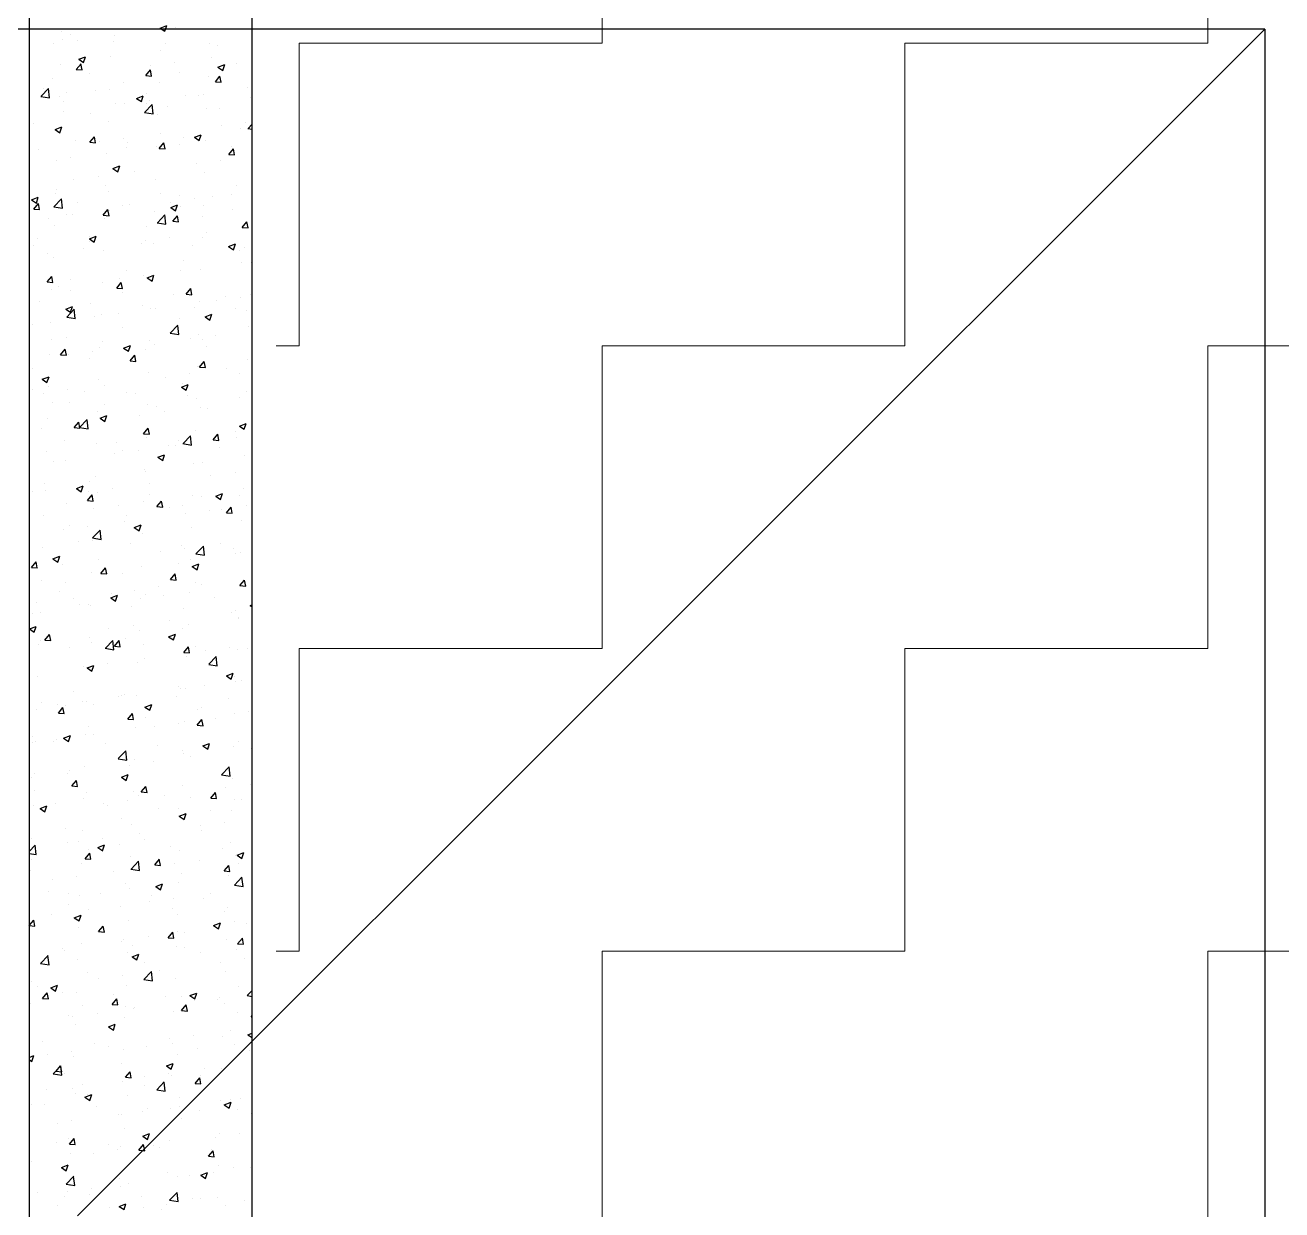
# Model space of a CAD drawing. Header units: millimetres. Extents: x 331487 to 517269, y 198509 to 399936.
# Drawn here: x 442900 to 444197, y 336120 to 337343 of the extents above; entities that cross this region are included whole.
import ezdxf

# ---------------------------------------------------------------- set-up
doc = ezdxf.new("R2010")
doc.units = ezdxf.units.MM
doc.header["$MEASUREMENT"] = 0
doc.layers.add('9th_Column', color=2, linetype='Continuous', lineweight=25)
doc.layers.add('9th_Hatch-4', color=252, linetype='Continuous', lineweight=5)
doc.layers.add('COLUMN', color=6, linetype='Continuous')
doc.layers.add('FOOTING', color=5, linetype='Continuous')

msp = doc.modelspace()

# ---------------------------------------------------------------- linework, layer by layer
at = {"layer": '9th_Column'}
for p, q in [((442904.3, 338438.5), (442904.3, 332578.5)), ((443134.3, 332808.5), (443134.3, 338208.5))]:
    msp.add_line(p, q, dxfattribs=at)
at = {"layer": '9th_Hatch-4', "linetype": 'Continuous'}
for p, q in [((443495.4, 337324.1), (443495.4, 337636.6)), ((444120.4, 337324.1), (444120.4, 337636.6)), ((443182.9, 337324.1), (443495.4, 337324.1)), ((443182.9, 337011.6), (443182.9, 337324.1)), ((443807.9, 337324.1), (444120.4, 337324.1)), ((443807.9, 337011.6), (443807.9, 337324.1)), ((443159.3, 337011.6), (443182.9, 337011.6)), ((443495.4, 337011.6), (443807.9, 337011.6)), ((443495.4, 336699.1), (443495.4, 337011.6)), ((444120.4, 337011.6), (444432.9, 337011.6)), ((444120.4, 336699.1), (444120.4, 337011.6)), ((443182.9, 336699.1), (443495.4, 336699.1)), ((443182.9, 336386.6), (443182.9, 336699.1)), ((443807.9, 336699.1), (444120.4, 336699.1)), ((443807.9, 336386.6), (443807.9, 336699.1)), ((443159.3, 336386.6), (443182.9, 336386.6)), ((443495.4, 336386.6), (443807.9, 336386.6)), ((443495.4, 336074.1), (443495.4, 336386.6)), ((444120.4, 336386.6), (444432.9, 336386.6)), ((444120.4, 336074.1), (444120.4, 336386.6))]:
    msp.add_line(p, q, dxfattribs=at)
at = {"layer": 'COLUMN', "color": 2, "linetype": 'Continuous'}
for p, q in [((443039.4, 337339.6), (443046.4, 337342.3)), ((443039.4, 337339.6), (443044.4, 337336.3)), ((443044.4, 337336.3), (443046.4, 337342.3)), ((443055.7, 337340.6), (443055.7, 337340.6)), ((442937.5, 337335.6), (442937.5, 337335.6)), ((442938.4, 337328.2), (442938.4, 337328.2)), ((442947.2, 337333), (442947.2, 337333)), ((442954.6, 337327.3), (442954.6, 337327.3)), ((442991.8, 337325.9), (442991.8, 337325.9)), ((442992.5, 337332.3), (442992.5, 337332.3)), ((442929.6, 337324.1), (442929.6, 337324.1)), ((443039.6, 337316.9), (443039.6, 337316.9)), ((443045.2, 337323.7), (443045.2, 337323.7)), ((443090.1, 337323.3), (443090.1, 337323.3)), ((443098.5, 337321.4), (443098.5, 337321.4)), ((442936.3, 337302.3), (442936.3, 337302.3)), ((442952.9, 337296.9), (442957.8, 337302.6)), ((442955.4, 337307.4), (442962.4, 337310.1)), ((442955.4, 337307.4), (442960.4, 337304)), ((442958.9, 337296.4), (442957.7, 337302.6)), ((442960.4, 337304), (442962.4, 337310.1)), ((442988.2, 337309.8), (442988.2, 337309.8)), ((443029.4, 337301.2), (443029.4, 337301.2)), ((443054.4, 337304.5), (443054.4, 337304.5)), ((443092.3, 337309.5), (443092.3, 337309.5)), ((443099.1, 337299.4), (443106.1, 337302.1)), ((443099.1, 337299.4), (443104.1, 337296)), ((443104.1, 337296), (443106.1, 337302.1)), ((443118, 337303.4), (443118, 337303.4)), ((442928.3, 337287.9), (442928.3, 337287.9)), ((442952.9, 337296.9), (442958.9, 337296.4)), ((442966.2, 337292.9), (442966.2, 337292.9)), ((443024.7, 337290.6), (443029.5, 337296.4)), ((443024.7, 337290.6), (443030.6, 337290.1)), ((443030.6, 337290.1), (443029.5, 337296.4)), ((443059.7, 337293.4), (443059.7, 337293.4)), ((443088.9, 337290), (443088.9, 337290)), ((443096.4, 337284.3), (443101.2, 337290.1)), ((443102.4, 337283.8), (443101.2, 337290.1)), ((442916.6, 337269.2), (442924.4, 337277.3)), ((442918.9, 337277.1), (442918.9, 337277.1)), ((442925.4, 337267.7), (442924.3, 337277.2)), ((442943.1, 337273.4), (442943.1, 337273.4)), ((442972.3, 337274.8), (442972.3, 337274.8)), ((442987, 337276.5), (442987, 337276.5)), ((443001.4, 337283.4), (443001.4, 337283.4)), ((443038.4, 337283.6), (443038.4, 337283.6)), ((443096.4, 337284.3), (443102.4, 337283.8)), ((443129.1, 337278.4), (443129.1, 337278.4)), ((442916.5, 337269.1), (442925.4, 337267.7)), ((442935.1, 337269), (442935.1, 337269)), ((442940, 337263.7), (442940, 337263.7)), ((442993.4, 337261.4), (442993.4, 337261.4)), ((443003.1, 337261.8), (443003.1, 337261.8)), ((443015.1, 337267.1), (443022.1, 337269.8)), ((443015.1, 337267.1), (443020.1, 337263.8)), ((443020.1, 337263.8), (443022.1, 337269.8)), ((443023.4, 337252.6), (443031.1, 337260.7)), ((443025.4, 337261.4), (443025.4, 337261.4)), ((443025.7, 337272.6), (443025.7, 337272.6)), ((443028.1, 337265.1), (443028.1, 337265.1)), ((443032.2, 337251.1), (443031.1, 337260.6)), ((443066, 337270), (443066, 337270)), ((443079.1, 337270.3), (443079.1, 337270.3)), ((443083.7, 337271.4), (443083.7, 337271.4)), ((443132.5, 337268.1), (443132.5, 337268.1)), ((442939.9, 337253.5), (442939.9, 337253.5)), ((442967.1, 337251.4), (442967.1, 337251.4)), ((443023.3, 337252.5), (443032.2, 337251.1)), ((443037.1, 337250.3), (443037.1, 337250.3)), ((443046.8, 337259.1), (443046.8, 337259.1)), ((443087.6, 337256.7), (443087.6, 337256.7)), ((443100.2, 337256.9), (443100.2, 337256.9)), ((442908.7, 337241.4), (442908.7, 337241.4)), ((442931.1, 337234.9), (442938.1, 337237.6)), ((442931.1, 337234.9), (442936, 337231.5)), ((442933.9, 337235.8), (442933.9, 337235.8)), ((442936, 337231.5), (442938.1, 337237.6)), ((442985.8, 337243.3), (442985.8, 337243.3)), ((443102.8, 337238.9), (443102.8, 337238.9)), ((443121.9, 337236.4), (443121.9, 337236.4)), ((443127.8, 337242.2), (443127.8, 337242.2)), ((443130, 337236), (443134.3, 337235.3)), ((443130.1, 337236.1), (443134.3, 337240.5)), ((442952.4, 337224), (442952.4, 337224)), ((442966.8, 337221.7), (442971.6, 337227.4)), ((442966.8, 337221.7), (442972.8, 337221.2)), ((442972.8, 337221.1), (442971.6, 337227.4)), ((442976.8, 337222.3), (442976.8, 337222.3)), ((443001.8, 337225.6), (443001.8, 337225.6)), ((443005.8, 337221.8), (443005.8, 337221.8)), ((443038.5, 337215.4), (443043.4, 337221.1)), ((443039.7, 337230.6), (443039.7, 337230.6)), ((443044.5, 337214.9), (443043.4, 337221.1)), ((443063.6, 337226.4), (443063.6, 337226.4)), ((443074.8, 337226.9), (443081.8, 337229.5)), ((443074.8, 337226.9), (443079.8, 337223.5)), ((443079.7, 337223.5), (443081.8, 337229.5)), ((443086.4, 337223.4), (443086.4, 337223.4)), ((442913.6, 337214), (442913.6, 337214)), ((442984.6, 337210), (442984.6, 337210)), ((443005.2, 337216.4), (443005.2, 337216.4)), ((443035.9, 337217), (443035.9, 337217)), ((443038.5, 337215.4), (443044.5, 337214.9)), ((443059.2, 337219.5), (443059.2, 337219.5)), ((443110.3, 337209.1), (443115.1, 337214.9)), ((443110.3, 337209.1), (443116.2, 337208.6)), ((443112.6, 337217.2), (443112.6, 337217.2)), ((443116.2, 337208.6), (443115.1, 337214.9)), ((442932.6, 337202.5), (442932.6, 337202.5)), ((442946.9, 337206.4), (442946.9, 337206.4)), ((442990.8, 337194.6), (442997.8, 337197.3)), ((442995.7, 337191.2), (442997.8, 337197.3)), ((443076.5, 337199.5), (443076.5, 337199.5)), ((443101.5, 337202.8), (443101.5, 337202.8)), ((442950.4, 337182.9), (442950.4, 337182.9)), ((442975.5, 337186.2), (442975.5, 337186.2)), ((442990.8, 337194.6), (442995.7, 337191.2)), ((443013.4, 337191.2), (443013.4, 337191.2)), ((443034.7, 337183.7), (443034.7, 337183.7)), ((443085.2, 337190.1), (443085.2, 337190.1)), ((442931.4, 337169.2), (442931.4, 337169.2)), ((442932.9, 337172.9), (442932.9, 337172.9)), ((442983.4, 337176.7), (442983.4, 337176.7)), ((442986.3, 337170.7), (442986.3, 337170.7)), ((443117.8, 337176.8), (443117.8, 337176.8)), ((442906.7, 337162.4), (442913.7, 337165)), ((442906.7, 337162.4), (442911.7, 337159)), ((442909, 337152.7), (442913.8, 337158.5)), ((442911.7, 337159), (442913.7, 337165)), ((442914.9, 337152.2), (442913.8, 337158.5)), ((442929.9, 337155.2), (442937.7, 337163.3)), ((442938.7, 337153.7), (442937.6, 337163.2)), ((442954, 337159.5), (442954, 337159.5)), ((443001.1, 337156.8), (443001.1, 337156.8)), ((443007.4, 337157.2), (443007.4, 337157.2)), ((443039.7, 337168.4), (443039.7, 337168.4)), ((443050.2, 337160), (443050.2, 337160)), ((443050.4, 337154.3), (443057.4, 337157)), ((443055.4, 337151), (443057.4, 337157)), ((443059.4, 337166.8), (443059.4, 337166.8)), ((443075.2, 337163.3), (443075.2, 337163.3)), ((443084, 337156.8), (443084, 337156.8)), ((443093.1, 337166.1), (443093.1, 337166.1)), ((443113.1, 337168.3), (443113.1, 337168.3)), ((442909, 337152.7), (442914.9, 337152.2)), ((442924.1, 337143.4), (442924.1, 337143.4)), ((442929.8, 337155.1), (442938.7, 337153.7)), ((442942.8, 337146.7), (442942.8, 337146.7)), ((442949.2, 337146.7), (442949.2, 337146.7)), ((442980.7, 337146.5), (442985.5, 337152.2)), ((442980.7, 337146.5), (442986.7, 337145.9)), ((442982.1, 337143.4), (442982.1, 337143.4)), ((442986.7, 337145.9), (442985.5, 337152.2)), ((442987, 337151.7), (442987, 337151.7)), ((443033.5, 337150.4), (443033.5, 337150.4)), ((443036.6, 337138.6), (443044.4, 337146.8)), ((443045.4, 337137.2), (443044.3, 337146.7)), ((443050.4, 337154.3), (443055.4, 337151)), ((443052.4, 337140.2), (443057.2, 337145.9)), ((443058.4, 337139.7), (443057.2, 337145.9)), ((443060.8, 337155), (443060.8, 337155)), ((443083.4, 337144.8), (443083.4, 337144.8)), ((443114.2, 337152.7), (443114.2, 337152.7)), ((442930.2, 337135.9), (442930.2, 337135.9)), ((443025.1, 337134.8), (443025.1, 337134.8)), ((443036.5, 337138.6), (443045.4, 337137.2)), ((443052.4, 337140.2), (443058.4, 337139.7)), ((443124.1, 337133.9), (443129, 337139.7)), ((443124.1, 337133.9), (443130.1, 337133.4)), ((443130.1, 337133.4), (443129, 337139.6)), ((442913, 337122.1), (442913, 337122.1)), ((442966.4, 337122.1), (442973.4, 337124.8)), ((442966.4, 337122.1), (442971.4, 337118.7)), ((442966.4, 337119.8), (442966.4, 337119.8)), ((442966.8, 337124.8), (442966.8, 337124.8)), ((442971.4, 337118.7), (442973.4, 337124.8)), ((443019.8, 337117.6), (443019.8, 337117.6)), ((443023.9, 337120.6), (443023.9, 337120.6)), ((443032.3, 337117.1), (443032.3, 337117.1)), ((443048.9, 337123.9), (443048.9, 337123.9)), ((443082.8, 337123.5), (443082.8, 337123.5)), ((443086.8, 337128.9), (443086.8, 337128.9)), ((442908.4, 337114.8), (442908.4, 337114.8)), ((442922.9, 337107.3), (442922.9, 337107.3)), ((442960.7, 337112.3), (442960.7, 337112.3)), ((442980.9, 337110.1), (442980.9, 337110.1)), ((443073.2, 337115.3), (443073.2, 337115.3)), ((443110.1, 337114.1), (443117.1, 337116.8)), ((443110.1, 337114.1), (443115.1, 337110.7)), ((443115.1, 337110.7), (443117.1, 337116.8)), ((443121.6, 337109.8), (443121.6, 337109.8)), ((443126.6, 337113.1), (443126.6, 337113.1)), ((442929, 337102.6), (442929, 337102.6)), ((443063.3, 337099.8), (443063.3, 337099.8)), ((443123.6, 337097.8), (443123.6, 337097.8)), ((443133.5, 337097.7), (443133.5, 337097.7)), ((442922.8, 337077.5), (442927.7, 337083.3)), ((442928.8, 337077), (442927.6, 337083.3)), ((442946.6, 337079.8), (442946.6, 337079.8)), ((442997.6, 337081.2), (442997.6, 337081.2)), ((443005, 337089.8), (443005, 337089.8)), ((443022.6, 337084.5), (443022.6, 337084.5)), ((443026.1, 337081.8), (443033.1, 337084.5)), ((443026.1, 337081.8), (443031.1, 337078.5)), ((443031.1, 337078.5), (443033.1, 337084.5)), ((443031.1, 337083.8), (443031.1, 337083.8)), ((443060.5, 337089.4), (443060.5, 337089.4)), ((443081.6, 337090.2), (443081.6, 337090.2)), ((442922.8, 337077.5), (442928.8, 337077)), ((442927.8, 337069.3), (442927.8, 337069.3)), ((442934.4, 337072.8), (442934.4, 337072.8)), ((442946.9, 337068.7), (442946.9, 337068.7)), ((442979.7, 337076.8), (442979.7, 337076.8)), ((442994.6, 337071.2), (442999.4, 337077)), ((442994.6, 337071.2), (443000.5, 337070.7)), ((443000.5, 337070.7), (442999.4, 337077)), ((443000.3, 337066.5), (443000.3, 337066.5)), ((443066.3, 337065), (443071.1, 337070.7)), ((443072.3, 337064.4), (443071.1, 337070.7)), ((442914.7, 337057.5), (442914.7, 337057.5)), ((442942.1, 337049.6), (442949.1, 337052.3)), ((442947.1, 337046.2), (442949.1, 337052.3)), ((442968, 337055.3), (442968, 337055.3)), ((443021.4, 337053), (443021.4, 337053)), ((443053.7, 337064.2), (443053.7, 337064.2)), ((443066.3, 337065), (443072.3, 337064.4)), ((443080.4, 337057), (443080.4, 337057)), ((443097.3, 337058.3), (443097.3, 337058.3)), ((443107.1, 337062), (443107.1, 337062)), ((443122.4, 337061.6), (443122.4, 337061.6)), ((443132.3, 337064.5), (443132.3, 337064.5)), ((442942.1, 337049.6), (442947.1, 337046.2)), ((442943.1, 337041.2), (442950.9, 337049.4)), ((442943.1, 337041.1), (442952, 337039.8)), ((442951.9, 337039.8), (442950.8, 337049.3)), ((442971.3, 337041.7), (442971.3, 337041.7)), ((442978.5, 337043.5), (442978.5, 337043.5)), ((442996.3, 337045), (442996.3, 337045)), ((443029.8, 337050.6), (443029.8, 337050.6)), ((443034.2, 337050), (443034.2, 337050)), ((443059.1, 337040.1), (443059.1, 337040.1)), ((443074.8, 337050.8), (443074.8, 337050.8)), ((443085.8, 337041.6), (443092.8, 337044.3)), ((443085.8, 337041.6), (443090.8, 337038.2)), ((443090.8, 337038.2), (443092.8, 337044.3)), ((443117.5, 337050.1), (443117.5, 337050.1)), ((443128.2, 337048.5), (443128.2, 337048.5)), ((442908.1, 337033.4), (442908.1, 337033.4)), ((442926.6, 337036), (442926.6, 337036)), ((443000.8, 337030.1), (443000.8, 337030.1)), ((443049.9, 337024.7), (443057.7, 337032.8)), ((443058.7, 337023.2), (443057.6, 337032.7)), ((443131.1, 337031.2), (443131.1, 337031.2)), ((443133.9, 337027.2), (443133.9, 337027.2)), ((442927.1, 337017.9), (442927.1, 337017.9)), ((442942.5, 337020.1), (442942.5, 337020.1)), ((442980.4, 337015.6), (442980.4, 337015.6)), ((443028.6, 337017.3), (443028.6, 337017.3)), ((443033.8, 337013.4), (443033.8, 337013.4)), ((443049.8, 337024.6), (443058.7, 337023.2)), ((443071, 337018.9), (443071, 337018.9)), ((443079.1, 337023.7), (443079.1, 337023.7)), ((443083.1, 337018.2), (443083.1, 337018.2)), ((443096.1, 337022.2), (443096.1, 337022.2)), ((442925.3, 337002.7), (442925.3, 337002.7)), ((442936.7, 337002.3), (442941.5, 337008)), ((442936.7, 337002.3), (442942.7, 337001.8)), ((442942.7, 337001.8), (442941.5, 337008)), ((442945, 337002.3), (442945, 337002.3)), ((442970, 337005.6), (442970, 337005.6)), ((442977.3, 337010.2), (442977.3, 337010.2)), ((443001.8, 337009.3), (443008.8, 337012)), ((443001.8, 337009.3), (443006.8, 337006)), ((443006.8, 337006), (443008.8, 337012)), ((443007.9, 337010.6), (443007.9, 337010.6)), ((443008.4, 336996), (443013.3, 337001.8)), ((443014.4, 336995.5), (443013.2, 337001.8)), ((443024.8, 337008.2), (443024.8, 337008.2)), ((443087.2, 337011.1), (443087.2, 337011.1)), ((442908.1, 336988.1), (442908.1, 336988.1)), ((442966.5, 336998.2), (442966.5, 336998.2)), ((443008.4, 336996), (443014.4, 336995.5)), ((443077.9, 336990.4), (443077.9, 336990.4)), ((443080.2, 336989.7), (443085, 336995.5)), ((443080.2, 336989.7), (443086.1, 336989.2)), ((443086.1, 336989.2), (443085, 336995.5)), ((443107.6, 336987.7), (443107.6, 336987.7)), ((443129.9, 336997.9), (443129.9, 336997.9)), ((442917.8, 336977.1), (442924.8, 336979.7)), ((442917.8, 336977.1), (442922.7, 336973.7)), ((442922.7, 336973.7), (442924.8, 336979.7)), ((442976.1, 336976.9), (442976.1, 336976.9)), ((443027.4, 336984), (443027.4, 336984)), ((443044.7, 336979.4), (443044.7, 336979.4)), ((443069.8, 336982.7), (443069.8, 336982.7)), ((443121.3, 336983.2), (443121.3, 336983.2)), ((442907.6, 336966.8), (442907.6, 336966.8)), ((442918.7, 336962.8), (442918.7, 336962.8)), ((442924.1, 336969.4), (442924.1, 336969.4)), ((442943.7, 336966.1), (442943.7, 336966.1)), ((442961, 336964.5), (442961, 336964.5)), ((442981.6, 336971.1), (442981.6, 336971.1)), ((443004.7, 336963.2), (443004.7, 336963.2)), ((443014.3, 336962.3), (443014.3, 336962.3)), ((443061.5, 336969), (443068.5, 336971.7)), ((443061.5, 336969), (443066.4, 336965.7)), ((443063, 336973.2), (443063, 336973.2)), ((443066.4, 336965.7), (443068.5, 336971.7)), ((443128.6, 336964.6), (443128.6, 336964.6)), ((442928.7, 336953.4), (442928.7, 336953.4)), ((442946.3, 336953.2), (442946.3, 336953.2)), ((442982, 336951.1), (442982, 336951.1)), ((443026.2, 336950.7), (443026.2, 336950.7)), ((443035.4, 336948.8), (443035.4, 336948.8)), ((443067.7, 336960), (443067.7, 336960)), ((443076.7, 336957.1), (443076.7, 336957.1)), ((443121.1, 336957.8), (443121.1, 336957.8)), ((442922.9, 336936.1), (442922.9, 336936.1)), ((442974.9, 336943.6), (442974.9, 336943.6)), ((442977.5, 336936.8), (442984.5, 336939.5)), ((442977.5, 336936.8), (442982.4, 336933.4)), ((442982.4, 336933.4), (442984.4, 336939.5)), ((443018.4, 336940), (443018.4, 336940)), ((443043.5, 336943.3), (443043.5, 336943.3)), ((443081.3, 336948.3), (443081.3, 336948.3)), ((443088.8, 336946.6), (443088.8, 336946.6)), ((442917.4, 336926.7), (442917.4, 336926.7)), ((442950.6, 336927.1), (442955.4, 336932.8)), ((442950.6, 336927.1), (442956.6, 336926.6)), ((442955.3, 336931.7), (442955.3, 336931.7)), ((442956.6, 336926.5), (442955.4, 336932.8)), ((442956.3, 336927.2), (442965.2, 336925.8)), ((442956.4, 336927.3), (442964.2, 336935.4)), ((442965.2, 336925.8), (442964.1, 336935.3)), ((443022.3, 336920.8), (443027.1, 336926.5)), ((443028.3, 336920.3), (443027.1, 336926.5)), ((443075.5, 336923.8), (443075.5, 336923.8)), ((443117.2, 336923.5), (443117.2, 336923.5)), ((443121.2, 336928.8), (443128.2, 336931.5)), ((443121.2, 336928.8), (443126.1, 336925.4)), ((443126.1, 336925.4), (443128.2, 336931.5)), ((443127.4, 336931.3), (443127.4, 336931.3)), ((442941.1, 336913.7), (442941.1, 336913.7)), ((442973.6, 336910.4), (442973.6, 336910.4)), ((442994.5, 336911.4), (442994.5, 336911.4)), ((443022.3, 336920.8), (443028.3, 336920.3)), ((443025, 336917.4), (443025, 336917.4)), ((443058.8, 336913.5), (443058.8, 336913.5)), ((443063, 336910.6), (443071.9, 336909.2)), ((443063.1, 336910.7), (443070.9, 336918.8)), ((443071.9, 336909.2), (443070.8, 336918.7)), ((443094, 336914.5), (443098.9, 336920.3)), ((443094, 336914.5), (443100, 336914)), ((443100, 336914), (443098.9, 336920.3)), ((443118.2, 336917.1), (443118.2, 336917.1)), ((442921.7, 336902.9), (442921.7, 336902.9)), ((442992.1, 336900.5), (442992.1, 336900.5)), ((443000.5, 336903.5), (443000.5, 336903.5)), ((443017.1, 336903.8), (443017.1, 336903.8)), ((443037.1, 336896.5), (443044.1, 336899.2)), ((443042.1, 336893.2), (443044.1, 336899.2)), ((443047.8, 336909.2), (443047.8, 336909.2)), ((443055, 336908.8), (443055, 336908.8)), ((443101.2, 336906.9), (443101.2, 336906.9)), ((443126.2, 336898), (443126.2, 336898)), ((442929, 336892.2), (442929, 336892.2)), ((442942.2, 336893.5), (442942.2, 336893.5)), ((443023.8, 336884.1), (443023.8, 336884.1)), ((443037.1, 336896.5), (443042.1, 336893.2)), ((443074.3, 336890.5), (443074.3, 336890.5)), ((443082.8, 336891.6), (443082.8, 336891.6)), ((442966.2, 336871.5), (442966.2, 336871.5)), ((442972.4, 336877.1), (442972.4, 336877.1)), ((443024.5, 336881.5), (443024.5, 336881.5)), ((443091.9, 336877.7), (443091.9, 336877.7)), ((443116.9, 336881), (443116.9, 336881)), ((442907.9, 336861.5), (442907.9, 336861.5)), ((442920.5, 336869.6), (442920.5, 336869.6)), ((442921.6, 336862.6), (442921.6, 336862.6)), ((442953.1, 336864.3), (442960.1, 336867)), ((442953.1, 336864.3), (442958.1, 336860.9)), ((442958.1, 336860.9), (442960.1, 336867)), ((442965.8, 336861.1), (442965.8, 336861.1)), ((442975, 336860.3), (442975, 336860.3)), ((442990.8, 336864.4), (442990.8, 336864.4)), ((443028.4, 336858.1), (443028.4, 336858.1)), ((443028.7, 336869.4), (443028.7, 336869.4)), ((443096.8, 336856.3), (443103.8, 336859)), ((443101.8, 336852.9), (443103.8, 336859)), ((443125, 336864.7), (443125, 336864.7)), ((442942.7, 336849.2), (442942.7, 336849.2)), ((442964.5, 336851.9), (442969.3, 336857.6)), ((442964.5, 336851.9), (442970.4, 336851.3)), ((442970.4, 336851.3), (442969.3, 336857.6)), ((442996.1, 336846.9), (442996.1, 336846.9)), ((443022.5, 336850.8), (443022.5, 336850.8)), ((443036.2, 336845.6), (443041, 336851.3)), ((443036.2, 336845.6), (443042.2, 336845.1)), ((443042.2, 336845), (443041, 336851.3)), ((443062.7, 336846.5), (443062.7, 336846.5)), ((443073.1, 336857.2), (443073.1, 336857.2)), ((443081.7, 336855.8), (443081.7, 336855.8)), ((443096.8, 336856.3), (443101.8, 336852.9)), ((443107.9, 336839.3), (443112.7, 336845)), ((443113.9, 336838.8), (443112.7, 336845)), ((443121, 336856.6), (443121, 336856.6)), ((443128.5, 336846.5), (443128.5, 336846.5)), ((442919.3, 336836.3), (442919.3, 336836.3)), ((442971.2, 336843.8), (442971.2, 336843.8)), ((443004.4, 336836.5), (443004.4, 336836.5)), ((443049.4, 336844.7), (443049.4, 336844.7)), ((443065.6, 336838.3), (443065.6, 336838.3)), ((443090.6, 336841.6), (443090.6, 336841.6)), ((443102.8, 336842.4), (443102.8, 336842.4)), ((443107.9, 336839.3), (443113.9, 336838.8)), ((442939.5, 336821.7), (442939.5, 336821.7)), ((442946, 336826.5), (442946, 336826.5)), ((442964.5, 336825), (442964.5, 336825)), ((442969.7, 336813.3), (442977.4, 336821.4)), ((442978.5, 336811.8), (442977.4, 336821.3)), ((443002.4, 336829.9), (443002.4, 336829.9)), ((443012.8, 336824), (443019.8, 336826.7)), ((443012.8, 336824), (443017.8, 336820.7)), ((443017.8, 336820.7), (443019.8, 336826.7)), ((443071.8, 336823.9), (443071.8, 336823.9)), ((443123.8, 336831.4), (443123.8, 336831.4)), ((442955.1, 336809.5), (442955.1, 336809.5)), ((442969.6, 336813.2), (442978.5, 336811.8)), ((442970, 336810.5), (442970, 336810.5)), ((443008.5, 336807.3), (443008.5, 336807.3)), ((443021.3, 336817.5), (443021.3, 336817.5)), ((443102.2, 336807.1), (443102.2, 336807.1)), ((442918, 336803), (442918, 336803)), ((442928.8, 336791.8), (442935.8, 336794.5)), ((442933.8, 336788.4), (442935.8, 336794.5)), ((443039.3, 336798.8), (443039.3, 336798.8)), ((443061.8, 336805), (443061.8, 336805)), ((443064.3, 336802.1), (443064.3, 336802.1)), ((443076.3, 336796.7), (443085.2, 336795.3)), ((443076.4, 336796.8), (443084.2, 336804.9)), ((443085.2, 336795.3), (443084.1, 336804.8)), ((443115.2, 336802.8), (443115.2, 336802.8)), ((443116.9, 336796.9), (443116.9, 336796.9)), ((443122.6, 336798.1), (443122.6, 336798.1)), ((442906.6, 336782.9), (442911.4, 336788.7)), ((442906.6, 336782.9), (442912.6, 336782.4)), ((442912.6, 336782.4), (442911.4, 336788.6)), ((442913.2, 336782.2), (442913.2, 336782.2)), ((442928.8, 336791.8), (442933.8, 336788.4)), ((442938.2, 336785.5), (442938.2, 336785.5)), ((442976.1, 336790.5), (442976.1, 336790.5)), ((442978.3, 336776.6), (442983.2, 336782.4)), ((442984.3, 336776.1), (442983.1, 336782.4)), ((443020.1, 336784.2), (443020.1, 336784.2)), ((443058.6, 336786.9), (443058.6, 336786.9)), ((443070.6, 336790.6), (443070.6, 336790.6)), ((443072.5, 336783.8), (443079.5, 336786.4)), ((443072.5, 336783.8), (443077.5, 336780.4)), ((443077.5, 336780.4), (443079.5, 336786.4)), ((442916.8, 336769.7), (442916.8, 336769.7)), ((442968.8, 336777.2), (442968.8, 336777.2)), ((442978.3, 336776.6), (442984.3, 336776.1)), ((443000.2, 336776.9), (443000.2, 336776.9)), ((443050.1, 336770.4), (443054.9, 336776.1)), ((443050.1, 336770.4), (443056, 336769.8)), ((443056, 336769.8), (443054.9, 336776.1)), ((443075.9, 336767.7), (443075.9, 336767.7)), ((443121.8, 336764.1), (443126.6, 336769.8)), ((443127.8, 336763.6), (443126.6, 336769.8)), ((442935.6, 336758.4), (442935.6, 336758.4)), ((442941.9, 336766.9), (442941.9, 336766.9)), ((442988.5, 336751.5), (442995.5, 336754.2)), ((442989, 336756.2), (442989, 336756.2)), ((442993.4, 336748.1), (442995.5, 336754.2)), ((443012.9, 336759.4), (443012.9, 336759.4)), ((443024.2, 336754.9), (443024.2, 336754.9)), ((443038, 336762.7), (443038, 336762.7)), ((443069.4, 336757.4), (443069.4, 336757.4)), ((443082.5, 336764.9), (443082.5, 336764.9)), ((443121.3, 336764.9), (443121.3, 336764.9)), ((443121.8, 336764.1), (443127.8, 336763.6)), ((442911.9, 336746.1), (442911.9, 336746.1)), ((442949.8, 336751.1), (442949.8, 336751.1)), ((442956.7, 336745), (442956.7, 336745)), ((442965.9, 336744.9), (442965.9, 336744.9)), ((442967.6, 336743.9), (442967.6, 336743.9)), ((442988.5, 336751.5), (442993.5, 336748.1)), ((443010.1, 336742.7), (443010.1, 336742.7)), ((443018.9, 336751), (443018.9, 336751)), ((443042.4, 336753.9), (443042.4, 336753.9)), ((443095.8, 336751.7), (443095.8, 336751.7)), ((443132.2, 336743.5), (443134.3, 336744.3)), ((443132.2, 336743.5), (443134.3, 336742)), ((442907.6, 336734.9), (442907.6, 336734.9)), ((442915.6, 336736.4), (442915.6, 336736.4)), ((443049.5, 336728.2), (443049.5, 336728.2)), ((443063.5, 336740.5), (443063.5, 336740.5)), ((443112.7, 336736.5), (443112.7, 336736.5)), ((443116.8, 336738.2), (443116.8, 336738.2)), ((443120.1, 336731.6), (443120.1, 336731.6)), ((443120.7, 336729.9), (443120.7, 336729.9)), ((442904.5, 336719.3), (442911.5, 336721.9)), ((442904.5, 336719.3), (442909.4, 336715.9)), ((442909.4, 336715.9), (442911.5, 336721.9)), ((442986.6, 336719.9), (442986.6, 336719.9)), ((443011.7, 336723.2), (443011.7, 336723.2)), ((443017.7, 336717.7), (443017.7, 336717.7)), ((443062.4, 336719.9), (443062.4, 336719.9)), ((443068.2, 336724.1), (443068.2, 336724.1)), ((442914.4, 336703.1), (442914.4, 336703.1)), ((442915.7, 336707.6), (442915.7, 336707.6)), ((442920.5, 336707.7), (442925.3, 336713.4)), ((442920.5, 336707.7), (442926.5, 336707.2)), ((442923.5, 336711.6), (442923.5, 336711.6)), ((442926.5, 336707.2), (442925.3, 336713.4)), ((442966.3, 336710.6), (442966.3, 336710.6)), ((442969.1, 336705.3), (442969.1, 336705.3)), ((442982.9, 336699.3), (442990.7, 336707.5)), ((442991.7, 336697.9), (442990.6, 336707.4)), ((442992.2, 336701.4), (442997, 336707.2)), ((442998.2, 336700.9), (442997, 336707.2)), ((443004.1, 336709.9), (443004.1, 336709.9)), ((443022.5, 336703.1), (443022.5, 336703.1)), ((443048.2, 336711.2), (443055.2, 336713.9)), ((443048.2, 336711.2), (443053.1, 336707.9)), ((443053.1, 336707.9), (443055.2, 336713.9)), ((442945.7, 336699.9), (442945.7, 336699.9)), ((442982.8, 336699.3), (442991.7, 336697.9)), ((442992.2, 336701.4), (442998.2, 336700.9)), ((443063.9, 336695.1), (443068.8, 336700.9)), ((443063.9, 336695.1), (443069.9, 336694.6)), ((443067, 336690.8), (443067, 336690.8)), ((443069.9, 336694.6), (443068.8, 336700.9)), ((443075.9, 336700.8), (443075.9, 336700.8)), ((443086.4, 336697.1), (443086.4, 336697.1)), ((443089.6, 336682.8), (443097.4, 336690.9)), ((443098.4, 336681.3), (443097.3, 336690.8)), ((443111.4, 336700.4), (443111.4, 336700.4)), ((443118.9, 336698.3), (443118.9, 336698.3)), ((443129.2, 336698.6), (443129.2, 336698.6)), ((442960.3, 336680.5), (442960.3, 336680.5)), ((442964.1, 336679), (442971.2, 336681.7)), ((442964.1, 336679), (442969.1, 336675.6)), ((442965.1, 336677.3), (442965.1, 336677.3)), ((442969.1, 336675.6), (442971.1, 336681.7)), ((442985.4, 336683.8), (442985.4, 336683.8)), ((443016.5, 336684.4), (443016.5, 336684.4)), ((443023.2, 336688.8), (443023.2, 336688.8)), ((443089.6, 336682.7), (443098.4, 336681.3)), ((442913.2, 336669.8), (442913.2, 336669.8)), ((443107.9, 336671), (443114.9, 336673.7)), ((443107.9, 336671), (443112.8, 336667.6)), ((443112.8, 336667.6), (443114.9, 336673.7)), ((443116.6, 336670.3), (443116.6, 336670.3)), ((443117.7, 336665), (443117.7, 336665)), ((443123, 336665.9), (443123, 336665.9)), ((442949.6, 336654.2), (442949.6, 336654.2)), ((442999.9, 336650.2), (442999.9, 336650.2)), ((443003, 336652), (443003, 336652)), ((443015.3, 336651.1), (443015.3, 336651.1)), ((443058.3, 336660.2), (443058.3, 336660.2)), ((443060.1, 336657.7), (443060.1, 336657.7)), ((443065.8, 336657.5), (443065.8, 336657.5)), ((443085.1, 336660.9), (443085.1, 336660.9)), ((442917.3, 336643.1), (442917.3, 336643.1)), ((442934, 336641.1), (442934, 336641.1)), ((442934.4, 336632.5), (442939.2, 336638.2)), ((442940.3, 336631.9), (442939.2, 336638.2)), ((442941.6, 336640.2), (442941.6, 336640.2)), ((442959.1, 336644.4), (442959.1, 336644.4)), ((442963.9, 336644), (442963.9, 336644)), ((442970.7, 336640.8), (442970.7, 336640.8)), ((442996.9, 336649.3), (442996.9, 336649.3)), ((443023.8, 336638.7), (443030.8, 336641.4)), ((443023.8, 336638.7), (443028.8, 336635.4)), ((443024.1, 336638.5), (443024.1, 336638.5)), ((443028.8, 336635.4), (443030.8, 336641.4)), ((443056.4, 336649.7), (443056.4, 336649.7)), ((443082.2, 336638.3), (443082.2, 336638.3)), ((443109.8, 336647.5), (443109.8, 336647.5)), ((442912, 336636.5), (442912, 336636.5)), ((442934.4, 336632.5), (442940.3, 336631.9)), ((443006.1, 336626.2), (443010.9, 336631.9)), ((443006.1, 336626.2), (443012.1, 336625.7)), ((443012.1, 336625.7), (443010.9, 336631.9)), ((443023.9, 336628.3), (443023.9, 336628.3)), ((443077.5, 336636.3), (443077.5, 336636.3)), ((443077.8, 336619.9), (443082.6, 336625.7)), ((443083.8, 336619.4), (443082.6, 336625.7)), ((443096.7, 336626.5), (443096.7, 336626.5)), ((443116.5, 336631.7), (443116.5, 336631.7)), ((443130.9, 336634), (443130.9, 336634)), ((442965.6, 336618.3), (442965.6, 336618.3)), ((443014, 336617.8), (443014, 336617.8)), ((443033.8, 336618.2), (443033.8, 336618.2)), ((443058.8, 336621.5), (443058.8, 336621.5)), ((443064.5, 336624.2), (443064.5, 336624.2)), ((443077.8, 336619.9), (443083.8, 336619.4)), ((442907.3, 336608.3), (442907.3, 336608.3)), ((442907.7, 336601.6), (442907.7, 336601.6)), ((442910.8, 336603.3), (442910.8, 336603.3)), ((442929.7, 336603.4), (442929.7, 336603.4)), ((442932.8, 336604.9), (442932.8, 336604.9)), ((442939.8, 336606.5), (442946.8, 336609.2)), ((442939.8, 336606.5), (442944.8, 336603.1)), ((442944.8, 336603.1), (442946.8, 336609.2)), ((442962.7, 336610.8), (442962.7, 336610.8)), ((442970.6, 336609.9), (442970.6, 336609.9)), ((442983.1, 336601.1), (442983.1, 336601.1)), ((443036.5, 336598.9), (443036.5, 336598.9)), ((443083.5, 336598.5), (443090.5, 336601.2)), ((443083.5, 336598.5), (443088.5, 336595.1)), ((443088.5, 336595.1), (443090.5, 336601.2)), ((443115.3, 336598.4), (443115.3, 336598.4)), ((443120.4, 336603.3), (443120.4, 336603.3)), ((442996.2, 336585.4), (443004, 336593.5)), ((443005, 336583.9), (443003.9, 336593.4)), ((443062.1, 336593.3), (443062.1, 336593.3)), ((443063.3, 336590.9), (443063.3, 336590.9)), ((443070.4, 336587.1), (443070.4, 336587.1)), ((443089.9, 336596.6), (443089.9, 336596.6)), ((443133.5, 336595.4), (443133.5, 336595.4)), ((442945.5, 336573.3), (442945.5, 336573.3)), ((442961.5, 336577.5), (442961.5, 336577.5)), ((442996.1, 336585.3), (443005, 336583.9)), ((443003.8, 336583.3), (443003.8, 336583.3)), ((443007.5, 336578.8), (443007.5, 336578.8)), ((443012.8, 336584.5), (443012.8, 336584.5)), ((443032.5, 336582.1), (443032.5, 336582.1)), ((443102.9, 336568.8), (443110.7, 336576.9)), ((443111.7, 336567.4), (443110.6, 336576.9)), ((442906.4, 336565.5), (442906.4, 336565.5)), ((442909.5, 336570), (442909.5, 336570)), ((442944.3, 336570.5), (442944.3, 336570.5)), ((442948.2, 336557.3), (442953.1, 336563)), ((442954.2, 336556.7), (442953, 336563)), ((442999.5, 336566.2), (443006.5, 336568.9)), ((442999.5, 336566.2), (443004.5, 336562.9)), ((443004.5, 336562.9), (443006.5, 336568.9)), ((443102.8, 336568.7), (443111.7, 336567.4)), ((443114.1, 336565.1), (443114.1, 336565.1)), ((442910.3, 336552.3), (442910.3, 336552.3)), ((442948.2, 336557.3), (442954.2, 336556.7)), ((442963.6, 336550), (442963.6, 336550)), ((443011.6, 336551.2), (443011.6, 336551.2)), ((443017, 336547.8), (443017, 336547.8)), ((443020, 336551), (443024.8, 336556.7)), ((443020, 336551), (443025.9, 336550.5)), ((443025.9, 336550.4), (443024.8, 336556.7)), ((443044.1, 336547.6), (443044.1, 336547.6)), ((443062.1, 336557.6), (443062.1, 336557.6)), ((443091.7, 336544.7), (443096.5, 336550.4)), ((443097.7, 336544.2), (443096.5, 336550.4)), ((443107.2, 336555.9), (443107.2, 336555.9)), ((443132.3, 336559.2), (443132.3, 336559.2)), ((442908.3, 336536.7), (442908.3, 336536.7)), ((442915.5, 336534), (442922.5, 336536.6)), ((442915.5, 336534), (442920.5, 336530.6)), ((442920.5, 336530.6), (442922.5, 336536.6)), ((442931.3, 336538.9), (442931.3, 336538.9)), ((442960.3, 336544.2), (442960.3, 336544.2)), ((442981.2, 336539.3), (442981.2, 336539.3)), ((442984.7, 336536.6), (442984.7, 336536.6)), ((443006.2, 336542.6), (443006.2, 336542.6)), ((443038.1, 336534.4), (443038.1, 336534.4)), ((443058, 336533.6), (443058, 336533.6)), ((443070.4, 336545.5), (443070.4, 336545.5)), ((443091.7, 336544.7), (443097.7, 336544.2)), ((443116.3, 336543.6), (443116.3, 336543.6)), ((443123.8, 336543.3), (443123.8, 336543.3)), ((442918, 336531), (442918, 336531)), ((442999.6, 336523.6), (442999.6, 336523.6)), ((443059.2, 336526), (443066.2, 336528.6)), ((443059.2, 336526), (443064.2, 336522.6)), ((443060.9, 336524.3), (443060.9, 336524.3)), ((443064.2, 336522.6), (443066.2, 336528.6)), ((443091.5, 336532.1), (443091.5, 336532.1)), ((443112.8, 336531.8), (443112.8, 336531.8)), ((442941.3, 336513.6), (442941.3, 336513.6)), ((442959, 336510.9), (442959, 336510.9)), ((443010.4, 336517.9), (443010.4, 336517.9)), ((443017.8, 336508.2), (443017.8, 336508.2)), ((443080.9, 336516.5), (443080.9, 336516.5)), ((443081.9, 336511.7), (443081.9, 336511.7)), ((443106, 336519.8), (443106, 336519.8)), ((442904.3, 336489.7), (442910.5, 336496.1)), ((442907.1, 336503.4), (442907.1, 336503.4)), ((442911.5, 336486.5), (442910.4, 336496)), ((442943.7, 336499.2), (442943.7, 336499.2)), ((442954.9, 336499.9), (442954.9, 336499.9)), ((442975.2, 336493.7), (442982.2, 336496.4)), ((442979.9, 336503.2), (442979.9, 336503.2)), ((442980.1, 336490.3), (442982.2, 336496.4)), ((442997.1, 336497), (442997.1, 336497)), ((443023.6, 336501.7), (443023.6, 336501.7)), ((443050.5, 336494.7), (443050.5, 336494.7)), ((443111.6, 336498.5), (443111.6, 336498.5)), ((442904.3, 336487.6), (442911.5, 336486.5)), ((442962.1, 336482), (442966.9, 336487.8)), ((442962.1, 336482), (442968.1, 336481.5)), ((442965.3, 336491.6), (442965.3, 336491.6)), ((442968.1, 336481.5), (442966.9, 336487.8)), ((442975.2, 336493.7), (442980.2, 336490.3)), ((443009.2, 336484.6), (443009.2, 336484.6)), ((443059.7, 336491), (443059.7, 336491)), ((443103.9, 336492.4), (443103.9, 336492.4)), ((443117.5, 336485.3), (443117.5, 336485.3)), ((443118.9, 336485.7), (443125.9, 336488.4)), ((443118.9, 336485.7), (443123.9, 336482.3)), ((443123.9, 336482.3), (443125.9, 336488.4)), ((442905.9, 336470.1), (442905.9, 336470.1)), ((442907, 336481.6), (442907, 336481.6)), ((442957.8, 336477.6), (442957.8, 336477.6)), ((442991.5, 336468.7), (442991.5, 336468.7)), ((443009.3, 336471.3), (443018.2, 336469.9)), ((443009.4, 336471.4), (443017.2, 336479.5)), ((443018.2, 336469.9), (443017.1, 336479.4)), ((443033.8, 336475.8), (443038.7, 336481.5)), ((443033.8, 336475.8), (443039.8, 336475.2)), ((443039.8, 336475.2), (443038.6, 336481.5)), ((443054.6, 336477), (443054.6, 336477)), ((443079.6, 336480.3), (443079.6, 336480.3)), ((443105.6, 336469.5), (443110.4, 336475.2)), ((443105.6, 336469.5), (443111.5, 336469)), ((443111.5, 336469), (443110.4, 336475.2)), ((443120.1, 336476.7), (443120.1, 336476.7)), ((442928.6, 336460.4), (442928.6, 336460.4)), ((442953.6, 336463.7), (442953.6, 336463.7)), ((443003.5, 336456.6), (443003.5, 336456.6)), ((443034.9, 336453.4), (443041.9, 336456.1)), ((443039.8, 336450.1), (443041.9, 336456.1)), ((443058.5, 336457.7), (443058.5, 336457.7)), ((443061.8, 336466.7), (443061.8, 336466.7)), ((443110.4, 336465.2), (443110.4, 336465.2)), ((443116.2, 336454.9), (443123.9, 336463)), ((443125, 336453.4), (443123.9, 336462.9)), ((442924.3, 336448.1), (442924.3, 336448.1)), ((442945.2, 336446.6), (442945.2, 336446.6)), ((442956.6, 336444.3), (442956.6, 336444.3)), ((442977.6, 336445.9), (442977.6, 336445.9)), ((443008, 336451.3), (443008, 336451.3)), ((443031, 336443.6), (443031, 336443.6)), ((443034.9, 336453.4), (443039.8, 336450.1)), ((443091.2, 336445.9), (443091.2, 336445.9)), ((443116.1, 336454.8), (443125, 336453.4)), ((442904.7, 336436.8), (442904.7, 336436.8)), ((442945.4, 336434.7), (442945.4, 336434.7)), ((442998.7, 336432.4), (442998.7, 336432.4)), ((443028.3, 336437.6), (443028.3, 336437.6)), ((443052.1, 336430.2), (443052.1, 336430.2)), ((443053.3, 336440.9), (443053.3, 336440.9)), ((443084.4, 336441.3), (443084.4, 336441.3)), ((443109.2, 336432), (443109.2, 336432)), ((442904.3, 336413.2), (442909.1, 336418.8)), ((442910.2, 336412.6), (442909.1, 336418.8)), ((442927.3, 336424.3), (442927.3, 336424.3)), ((442950.8, 336421.2), (442957.8, 336423.9)), ((442950.8, 336421.2), (442955.8, 336417.8)), ((442955.8, 336417.8), (442957.8, 336423.9)), ((442965.2, 336429.3), (442965.2, 336429.3)), ((443006.7, 336418.1), (443006.7, 336418.1)), ((443057.2, 336424.5), (443057.2, 336424.5)), ((443105.5, 336427.9), (443105.5, 336427.9)), ((443116, 336417), (443116, 336417)), ((442904.3, 336413.1), (442910.2, 336412.6)), ((442955.4, 336411), (442955.4, 336411)), ((442976, 336406.8), (442980.8, 336412.6)), ((442976, 336406.8), (442982, 336406.3)), ((442982, 336406.3), (442980.8, 336412.6)), ((443047.7, 336400.5), (443052.5, 336406.3)), ((443053.7, 336400), (443052.5, 336406.3)), ((443057.7, 336407), (443057.7, 336407)), ((443064.9, 336406.4), (443064.9, 336406.4)), ((443094.6, 336413.2), (443101.6, 336415.9)), ((443094.6, 336413.2), (443099.5, 336409.8)), ((443099.5, 336409.8), (443101.6, 336415.9)), ((443128.1, 336414.8), (443128.1, 336414.8)), ((442904.4, 336397.3), (442904.4, 336397.3)), ((442957.8, 336395), (442957.8, 336395)), ((442999.3, 336397), (442999.3, 336397)), ((443002, 336398.2), (443002, 336398.2)), ((443011.1, 336392.8), (443011.1, 336392.8)), ((443027, 336401.5), (443027, 336401.5)), ((443047.7, 336400.5), (443053.7, 336400)), ((443056, 336391.2), (443056, 336391.2)), ((443108, 336398.7), (443108, 336398.7)), ((443119.4, 336394.3), (443124.3, 336400)), ((443119.4, 336394.3), (443125.4, 336393.7)), ((443125.4, 336393.7), (443124.3, 336400)), ((442916, 336374), (442923.8, 336382.1)), ((442924.8, 336372.5), (442923.7, 336382)), ((442938.8, 336389.8), (442938.8, 336389.8)), ((442941, 336387), (442941, 336387)), ((443005.5, 336384.8), (443005.5, 336384.8)), ((443010.5, 336380.9), (443017.5, 336383.6)), ((443010.5, 336380.9), (443015.5, 336377.6)), ((443015.5, 336377.6), (443017.5, 336383.6)), ((443064.5, 336390.5), (443064.5, 336390.5)), ((443081.6, 336385), (443081.6, 336385)), ((443117.9, 336388.3), (443117.9, 336388.3)), ((443126.8, 336378.6), (443126.8, 336378.6)), ((442915.9, 336373.9), (442924.8, 336372.5)), ((442954.2, 336377.7), (442954.2, 336377.7)), ((442965, 336365), (442965, 336365)), ((443022.7, 336357.4), (443030.5, 336365.6)), ((443023.3, 336375), (443023.3, 336375)), ((443031.5, 336356), (443030.4, 336365.5)), ((443038.6, 336367), (443038.6, 336367)), ((443101.8, 336375.3), (443101.8, 336375.3)), ((443106.8, 336365.4), (443106.8, 336365.4)), ((442906.7, 336355), (442906.7, 336355)), ((442975.7, 336358.7), (442975.7, 336358.7)), ((443000.7, 336362), (443000.7, 336362)), ((443022.6, 336357.4), (443031.5, 336356)), ((443054.8, 336357.9), (443054.8, 336357.9)), ((442912.5, 336350.4), (442912.5, 336350.4)), ((442918.1, 336337.9), (442923, 336343.6)), ((442924.1, 336337.3), (442922.9, 336343.6)), ((442926.5, 336348.7), (442933.5, 336351.4)), ((442926.5, 336348.7), (442931.5, 336345.3)), ((442931.5, 336345.3), (442933.5, 336351.4)), ((442938.3, 336343.9), (442938.3, 336343.9)), ((442953, 336344.4), (442953, 336344.4)), ((442991.7, 336341.7), (442991.7, 336341.7)), ((443004.3, 336351.5), (443004.3, 336351.5)), ((443045, 336339.4), (443045, 336339.4)), ((443061.5, 336340), (443061.5, 336340)), ((443070.2, 336340.7), (443077.2, 336343.3)), ((443070.2, 336340.7), (443075.2, 336337.3)), ((443075.2, 336337.3), (443077.2, 336343.3)), ((443100.5, 336339.2), (443100.5, 336339.2)), ((443119.8, 336350), (443119.8, 336350)), ((443129.3, 336340.8), (443134.3, 336340)), ((443129.4, 336340.9), (443134.3, 336346)), ((442906, 336332.8), (442906, 336332.8)), ((442918.1, 336337.9), (442924.1, 336337.3)), ((442959.4, 336330.5), (442959.4, 336330.5)), ((442989.9, 336331.6), (442994.7, 336337.3)), ((442989.9, 336331.6), (442995.8, 336331.1)), ((442995.8, 336331.1), (442994.7, 336337.3)), ((443003.2, 336330), (443003.2, 336330)), ((443012.3, 336327.6), (443012.3, 336327.6)), ((443012.7, 336328.2), (443012.7, 336328.2)), ((443061.6, 336325.3), (443066.4, 336331.1)), ((443067.6, 336324.8), (443066.4, 336331.1)), ((443075.4, 336335.9), (443075.4, 336335.9)), ((443098.4, 336337.2), (443098.4, 336337.2)), ((443105.5, 336332.1), (443105.5, 336332.1)), ((442944.9, 336320), (442944.9, 336320)), ((442949.4, 336319.3), (442949.4, 336319.3)), ((442974.4, 336322.6), (442974.4, 336322.6)), ((443003.1, 336318.2), (443003.1, 336318.2)), ((443053.6, 336324.6), (443053.6, 336324.6)), ((443061.6, 336325.3), (443067.6, 336324.8)), ((443066.1, 336326), (443066.1, 336326)), ((443119.5, 336323.7), (443119.5, 336323.7)), ((443133.3, 336319), (443134.3, 336320.3)), ((443133.3, 336319), (443134.3, 336319)), ((442951.7, 336311.1), (442951.7, 336311.1)), ((442986.2, 336308.4), (442993.2, 336311.1)), ((442986.2, 336308.4), (442991.2, 336305.1)), ((442991.2, 336305), (442993.2, 336311.1)), ((443112, 336304.7), (443112, 336304.7)), ((443129.9, 336300.4), (443134.3, 336302.1)), ((443129.9, 336300.4), (443134.3, 336297.4)), ((442918.4, 336293.1), (442918.4, 336293.1)), ((442971.8, 336290.8), (442971.8, 336290.8)), ((442986, 336288.1), (442986, 336288.1)), ((443025.2, 336288.6), (443025.2, 336288.6)), ((443049.1, 336296.4), (443049.1, 336296.4)), ((443052.4, 336291.3), (443052.4, 336291.3)), ((443074.2, 336299.7), (443074.2, 336299.7)), ((443104.3, 336298.8), (443104.3, 336298.8)), ((443115.7, 336290.4), (443115.7, 336290.4)), ((442904.3, 336277), (442909.2, 336278.8)), ((442904.3, 336274.7), (442907.2, 336272.8)), ((442907.2, 336272.8), (442909.2, 336278.8)), ((442923.1, 336279.8), (442923.1, 336279.8)), ((442948.1, 336283.1), (442948.1, 336283.1)), ((442950.5, 336277.9), (442950.5, 336277.9)), ((443001.9, 336284.9), (443001.9, 336284.9)), ((443057.4, 336280.4), (443057.4, 336280.4)), ((443078.5, 336286.3), (443078.5, 336286.3)), ((443131.9, 336284.1), (443131.9, 336284.1)), ((442929.2, 336260), (442937, 336268.2)), ((442932, 336262.7), (442936.8, 336268.4)), ((442932, 336262.7), (442938, 336262.1)), ((442938, 336262.1), (442936.8, 336268.4)), ((442938, 336258.6), (442936.9, 336268.1)), ((442999.1, 336270.4), (442999.1, 336270.4)), ((443003.7, 336256.4), (443008.6, 336262.1)), ((443009.7, 336255.8), (443008.5, 336262.1)), ((443045.9, 336268.1), (443052.9, 336270.8)), ((443045.9, 336268.1), (443050.9, 336264.8)), ((443050.9, 336264.8), (443052.9, 336270.8)), ((443085.7, 336265.3), (443085.7, 336265.3)), ((443103.1, 336265.5), (443103.1, 336265.5)), ((442929.1, 336259.9), (442938, 336258.6)), ((442940.7, 336260.3), (442940.7, 336260.3)), ((442959.7, 336248.7), (442959.7, 336248.7)), ((443000.7, 336251.6), (443000.7, 336251.6)), ((443003.7, 336256.4), (443009.7, 336255.9)), ((443022.8, 336257), (443022.8, 336257)), ((443023, 336248.4), (443023, 336248.4)), ((443035.9, 336243.5), (443043.7, 336251.6)), ((443044.8, 336242), (443043.7, 336251.5)), ((443047.9, 336260.3), (443047.9, 336260.3)), ((443051.2, 336258), (443051.2, 336258)), ((443075.5, 336250.1), (443080.3, 336255.8)), ((443075.5, 336250.1), (443081.4, 336249.6)), ((443081.4, 336249.6), (443080.3, 336255.8)), ((443081.3, 336258.4), (443081.3, 336258.4)), ((442921.8, 336243.7), (442921.8, 336243.7)), ((442949.3, 336244.6), (442949.3, 336244.6)), ((442952.3, 336239.7), (442952.3, 336239.7)), ((442961.9, 336235.9), (442968.9, 336238.6)), ((442961.9, 336235.9), (442966.8, 336232.5)), ((442964.7, 336238.4), (442964.7, 336238.4)), ((442966.8, 336232.5), (442968.9, 336238.6)), ((443005.7, 336237.5), (443005.7, 336237.5)), ((443035.9, 336243.4), (443044.8, 336242)), ((442906.4, 336228.4), (442906.4, 336228.4)), ((442920, 336228.6), (442920, 336228.6)), ((442973.4, 336226.3), (442973.4, 336226.3)), ((443026.8, 336224.1), (443026.8, 336224.1)), ((443050, 336224.7), (443050, 336224.7)), ((443059.1, 336235.2), (443059.1, 336235.2)), ((443059.4, 336225.8), (443059.4, 336225.8)), ((443101.9, 336232.2), (443101.9, 336232.2)), ((443105.6, 336227.9), (443112.6, 336230.6)), ((443105.6, 336227.9), (443110.6, 336224.5)), ((443110.6, 336224.5), (443112.6, 336230.6)), ((443112.4, 336233), (443112.4, 336233)), ((443119.5, 336223.4), (443119.5, 336223.4)), ((443122.6, 336234.1), (443122.6, 336234.1)), ((442948.1, 336211.3), (442948.1, 336211.3)), ((442996.5, 336217.6), (442996.5, 336217.6)), ((442999.4, 336218.3), (442999.4, 336218.3)), ((443021.6, 336220.8), (443021.6, 336220.8)), ((443061.2, 336213.4), (443061.2, 336213.4)), ((443080.1, 336221.8), (443080.1, 336221.8)), ((443133.5, 336219.5), (443133.5, 336219.5)), ((442933.4, 336209.2), (442933.4, 336209.2)), ((443002.9, 336203.4), (443002.9, 336203.4)), ((443021.6, 336195.6), (443028.6, 336198.3)), ((443026.5, 336192.3), (443028.6, 336198.3)), ((443100.7, 336198.9), (443100.7, 336198.9)), ((443121.3, 336198), (443121.3, 336198)), ((442932.4, 336188.9), (442932.4, 336188.9)), ((442944.6, 336193.4), (442944.6, 336193.4)), ((442945.9, 336187.4), (442950.7, 336193.2)), ((442945.9, 336187.4), (442951.9, 336186.9)), ((442951.9, 336186.9), (442950.7, 336193.2)), ((442985.8, 336186.7), (442985.8, 336186.7)), ((442998.2, 336185), (442998.2, 336185)), ((443017.6, 336181.2), (443022.4, 336186.9)), ((443021.6, 336195.6), (443026.5, 336192.3)), ((443023.6, 336180.6), (443022.4, 336186.9)), ((443033.1, 336186.4), (443033.1, 336186.4)), ((443039.2, 336184.4), (443039.2, 336184.4)), ((443048.7, 336191.4), (443048.7, 336191.4)), ((443096.3, 336194.7), (443096.3, 336194.7)), ((442946.9, 336178), (442946.9, 336178)), ((442970.2, 336178.1), (442970.2, 336178.1)), ((442995.3, 336181.4), (442995.3, 336181.4)), ((443017.6, 336181.2), (443023.6, 336180.6)), ((443089.3, 336174.9), (443094.2, 336180.6)), ((443089.3, 336174.9), (443095.3, 336174.4)), ((443092.5, 336182.1), (443092.5, 336182.1)), ((443095.3, 336174.4), (443094.2, 336180.6)), ((442907.1, 336169.8), (442907.1, 336169.8)), ((442937.5, 336163.4), (442944.5, 336166.1)), ((442937.5, 336163.4), (442942.5, 336160)), ((442942.5, 336160), (442944.5, 336166.1)), ((443047.5, 336158.1), (443047.5, 336158.1)), ((443081.3, 336155.4), (443088.3, 336158.1)), ((443086.2, 336152), (443088.3, 336158.1)), ((443095, 336158.6), (443095, 336158.6)), ((443099.5, 336165.6), (443099.5, 336165.6)), ((443115.4, 336163.7), (443115.4, 336163.7)), ((443132.9, 336163.5), (443132.9, 336163.5)), ((442942.4, 336146), (442951.3, 336144.6)), ((442942.5, 336146.1), (442950.3, 336154.2)), ((442945.7, 336144.7), (442945.7, 336144.7)), ((442951.3, 336144.6), (442950.2, 336154.1)), ((442997, 336151.7), (442997, 336151.7)), ((443006.8, 336147), (443006.8, 336147)), ((443057.1, 336153.7), (443057.1, 336153.7)), ((443070, 336155.3), (443070, 336155.3)), ((443081.3, 336155.4), (443086.2, 336152)), ((442912.9, 336137.8), (442912.9, 336137.8)), ((442940.4, 336133.7), (442940.4, 336133.7)), ((442943.9, 336138.7), (442943.9, 336138.7)), ((442966.3, 336135.6), (442966.3, 336135.6)), ((442968.9, 336142), (442968.9, 336142)), ((442998.8, 336143.7), (442998.8, 336143.7)), ((443019.7, 336133.3), (443019.7, 336133.3)), ((443049.2, 336129.5), (443057, 336137.6)), ((443058, 336128.1), (443056.9, 336137.6)), ((443081, 336131.8), (443081, 336131.8)), ((443098.2, 336132.4), (443098.2, 336132.4)), ((442934, 336124.4), (442934, 336124.4)), ((442987.4, 336122.1), (442987.4, 336122.1)), ((442997.2, 336123.1), (443004.2, 336125.8)), ((442997.2, 336123.1), (443002.2, 336119.8)), ((443002.2, 336119.8), (443004.2, 336125.8)), ((443022.7, 336121.8), (443022.7, 336121.8)), ((443040.8, 336119.9), (443040.8, 336119.9)), ((443046.3, 336124.9), (443046.3, 336124.9)), ((443049.1, 336129.4), (443058, 336128.1)), ((443073.1, 336131), (443073.1, 336131)), ((443106.6, 336124.1), (443106.6, 336124.1)), ((443126.5, 336128.8), (443126.5, 336128.8))]:
    msp.add_line(p, q, dxfattribs=at)
at = {"layer": 'FOOTING'}
for p, q in [((444179.3, 337338.5), (441279.3, 337338.5)), ((442954.3, 336113.5), (444179.3, 337338.5)), ((444179.3, 337338.5), (444179.3, 333538.5))]:
    msp.add_line(p, q, dxfattribs=at)

doc.saveas('drawing.dxf')
